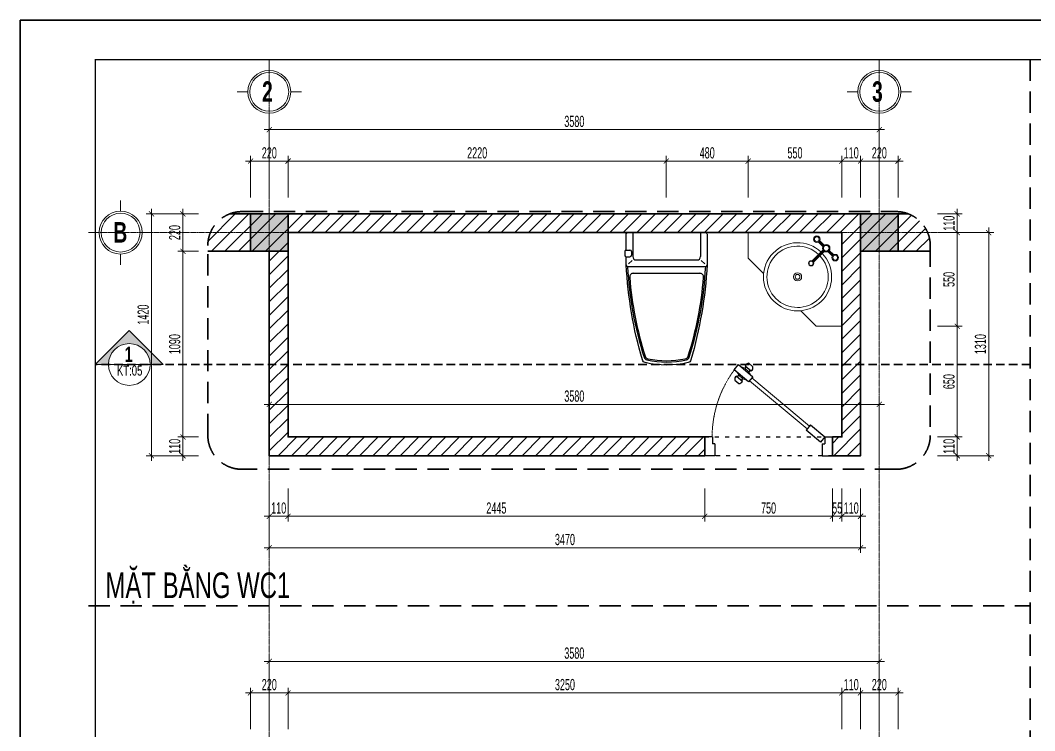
# Model space of a CAD drawing. Header units: millimetres. Extents: x 1336014 to 2939047, y -333549 to -60566.
# Drawn here: x 1371200 to 1377153, y -203218 to -199047 of the extents above; entities that cross this region are included whole.
import ezdxf
from ezdxf.enums import TextEntityAlignment as Align

# ---------------------------------------------------------------- set-up
doc = ezdxf.new("R2010")
doc.units = ezdxf.units.MM
doc.header["$MEASUREMENT"] = 0
for name, pattern in [('$1$HIDDEN', [0.375, 0.25, -0.125]), ('ACAD_ISO03W100', [30, 12, -18]), ('CENTER2', [1.125, 0.75, -0.125, 0.125, -0.125]), ('HIDDEN', [0.375, 0.25, -0.125])]:
    doc.linetypes.add(name, pattern=pattern)
for name, color, linetype, lineweight in [('01.Cut', 255, 'Continuous', 35), ('02.Thay', 145, 'Continuous', 15), ('04.Khuat', 250, 'HIDDEN', 18), ('05.Text', 253, 'Continuous', 18), ('06.betong', 2, 'Continuous', 35), ('07.Noi that', 169, 'Continuous', 5), ('07.noithat', 45, 'Continuous', 9), ('08.Dim', 156, 'Continuous', 15), ('09.Hatch', 250, 'Continuous', 5), ('10.truc', 250, 'CENTER2', 20), ('11.Khung bo', 32, 'Continuous', 50), ('12.Khung', 36, 'Continuous', 25), ('12.Kinh', 158, 'Continuous', 9), ('CCA - TUONG', 7, 'Continuous', 35)]:
    doc.layers.add(name, color=color, linetype=linetype, lineweight=lineweight)
for name, color, linetype in [('NET VUA', 143, 'Continuous'), ('NOITHAT', 250, 'Continuous'), ('truc1', 250, 'ACAD_ISO03W100')]:
    doc.layers.add(name, color=color, linetype=linetype)
doc.layers.add('Tpl_Bound', color=1, linetype='Continuous', plot=False)
doc.styles.add('AVANTH', font='')
doc.styles.add('AVANTHB', font='')
doc.styles.add('TT5_Ghi chu 1', font='', dxfattribs={"width": 0.7, "height": 240})
doc.styles.add('TT5_Text Dim', font='hoatbif.shx', dxfattribs={"width": 0.6})
doc.styles.get('AVANTH').set_extended_font_data('.VnAvantH')
doc.styles.get('AVANTHB').set_extended_font_data('.VnAvantH', bold=True)
doc.styles.get('TT5_Ghi chu 1').set_extended_font_data('.VnBlackH')
doc.dimstyles.new('TT5_Dim 1-30', dxfattribs={"dimscale": 30, "dimtxt": 2.2, "dimasz": 1, "dimexe": 1, "dimexo": 0, "dimgap": 0.5, "dimtad": 1, "dimdec": 0, "dimzin": 0, "dimdsep": 46, "dimtxsty": 'TT5_Text Dim', "dimblk": 'ARCHTICK', "dimcen": 0, "dimdle": 1, "dimclrd": 256, "dimclre": 256, "dimclrt": 1, "dimadec": 0, "dimazin": 0, "dimtfac": 0.015, "dimtdec": 0, "dimtix": 1, "dimtmove": 2, "dimatfit": 3, "dimfxl": 1, "dimtolj": 1, "dimtzin": 0, "dimlwd": -1, "dimlwe": -1, "dimarcsym": 1})

# ---------------------------------------------------------------- blocks, each defined once
blk = doc.blocks.new('DFGFH')
h = blk.add_hatch(color=256)
h.dxf.hatch_style = 1
h.paths.add_polyline_path([(15438.1, 12136.8), (15658.1, 12136.8), (15658.1, 12356.8), (15438.1, 12356.8)])
blk.add_lwpolyline([(15438.1, 12136.8), (15658.1, 12136.8), (15658.1, 12356.8), (15438.1, 12356.8)], close=True)
blk = doc.blocks.new('xibet5')
for p, q in [((-198.5, 0), (-198.5, -141)), ((198.5, 0), (198.5, -141)), ((-245.5, -111.5), (-245.5, -132.5)), ((-237.5, -102.5), (-215.5, -102.5)), ((-206.5, -111.5), (-206.5, -132.5)), ((-237.5, -141.5), (-215.5, -141.5)), ((-202, -163), (-223.3, -184.3)), ((-178.5, -161), (178.5, -161)), ((202, -163), (223.3, -184.3)), ((-227.5, -200), (227.5, -200)), ((-194.4, -239), (194.4, -239))]:
    blk.add_line(p, q)
blk.add_lwpolyline([(-237.5, -102.5), (-237.5, -10, -0.414214), (-227.5, 0), (227.5, 0, -0.414214), (237.5, -10), (237.5, -190, -0.056436), (142.5, -748, -0.271858), (125.9, -763.6, -0.114547), (-126, -763.5, -0.271578), (-142.5, -747.8, -0.056423), (-237.5, -190), (-237.5, -141.5)], format="xyb")
for centre, radius, start, end in [((-236.4, -111.6), 9.11, 96.96668, 179.70143), ((-215.5, -111.5), 9, 0, 90), ((-236.4, -132.5), 9.12, 180.30506, 262.9578), ((-215.5, -132.5), 9, 270, 0), ((-178.5, -141), 20, 180, 270), ((178.5, -141), 20, 270, 0), ((-227.5, -190), 10, 180, 270), ((1870.9, -94.5), 2102.6, 182.87428, 197.65536), ((-1870.9, -94.5), 2102.6, 342.34464, 357.12572), ((227.5, -190), 10, 270, 0), ((-194.4, -261.5), 22.5, 90, 184.62462), ((1870.9, -94.5), 2094.5, 184.62454, 197.52765), ((-1870.9, -94.5), 2094.6, 342.46396, 355.37538), ((194.4, -261.5), 22.5, 355.37538, 90), ((-111.2, -725.3), 22.5, 197.65536, 257.50587), ((-104.9, -718.5), 22.5, 197.52765, 258.10049), ((0, -223.6), 536.4, 257.50587, 282.49413), ((0.7, -217.3), 534.7, 258.10049, 281.73735), ((104.9, -718.8), 22.5, 281.73735, 342.46396), ((111.2, -725.3), 22.5, 282.49413, 342.34464)]:
    blk.add_arc(centre, radius, start, end)
blk = doc.blocks.new('dwc1')
at = {"layer": '04.Khuat'}
blk.add_arc((-110, -45), 661.1, 232.6174, 270, dxfattribs=at)
at = {"layer": '12.Kinh'}
for p, q in [((-173.6, -135.2), (-457, -472.4)), ((-157.3, -148.9), (-440.6, -486.1))]:
    blk.add_line(p, q, dxfattribs=at)
at = {"layer": 'NET VUA'}
for p, q in [((-110, 0), (0, 0)), ((0, -60), (0, 0)), ((-110, -45), (-110, 0)), ((-110, -45), (-70, -45)), ((-70, -60), (-70, -45)), ((-70, -60), (0, -60)), ((-180.8, -129.2), (-150.1, -154.9)), ((-542.4, -490.2), (-522.5, -466.6)), ((-463.8, -466.6), (-433.2, -492.3)), ((-528.1, -512.2), (-498.4, -476.9)), ((-523.6, -506.8), (-513.9, -514.9)), ((-513.7, -518.8), (-518.9, -528.4)), ((-518.9, -528.4), (-517.1, -529.9)), ((-515.7, -517.1), (-491.5, -488.2)), ((-515.7, -517.1), (-513.7, -518.8)), ((-503, -482.3), (-493.3, -490.4)), ((-491.5, -488.2), (-489.4, -489.9)), ((-489.4, -489.9), (-480.9, -483.2)), ((-480.9, -483.2), (-479.1, -484.7)), ((-474, -552.1), (-449.8, -523.3)), ((-467.1, -563.5), (-437.4, -528.2)), ((-451.8, -521.6), (-446.6, -512)), ((-449.8, -523.3), (-451.8, -521.6)), ((-441.9, -533.6), (-451.6, -525.5)), ((-446.6, -512), (-448.5, -510.5)), ((-484.6, -557.2), (-486.4, -555.7)), ((-476.1, -550.4), (-484.6, -557.2)), ((-474, -552.1), (-476.1, -550.4)), ((-462.5, -558.1), (-472.2, -550)), ((-443, -573.8), (-423.1, -550.1)), ((-110, -705), (-110, -750)), ((-110, -705), (-70, -705)), ((-70, -690), (0, -690)), ((-70, -690), (-70, -705)), ((0, -690), (0, -750)), ((-110, -750), (0, -750))]:
    blk.add_line(p, q, dxfattribs=at)
for points in [[(-180.8, -129.2), (-110, -45), (-79.4, -70.7), (-150.1, -154.9)], [(-433.2, -492.3), (-504, -576.5), (-534.6, -550.8), (-463.8, -466.6)]]:
    blk.add_lwpolyline(points, dxfattribs=at)
for centre, start, end in [((-518.4, -490.3), 33.8258, 99.94119), ((-518.4, -490.3), 179.97631, 246.09171), ((-447.1, -550.1), 359.97631, 66.09171), ((-447.1, -550.1), 213.8258, 279.94119)]:
    blk.add_arc(centre, 24, start, end, dxfattribs=at)
blk = doc.blocks.new('100')
at = {"layer": '11.Khung bo', "const_width": 26.7}
blk.add_lwpolyline([(1860913, -945240), (1860913, -916940), (1896063, -916940), (1896063, -945240)], close=True, dxfattribs=at)
blk.add_lwpolyline([(1860913, -945240), (1860913, -916940), (1896063, -916940), (1896063, -945240)], close=True, dxfattribs=at)
blk.add_lwpolyline([(1860913, -945240), (1860913, -916940), (1896063, -916940), (1896063, -945240)], close=True, dxfattribs=at)
at = {"layer": '12.Khung'}
blk.add_lwpolyline([(1901579, -945940), (1901579, -916240), (1859580, -916240), (1859580, -945940)], close=True, dxfattribs=at)
blk.add_lwpolyline([(1901579, -945940), (1901579, -916240), (1859580, -916240), (1859580, -945940)], close=True, dxfattribs=at)
blk.add_lwpolyline([(1901579, -945940), (1901579, -916240), (1859580, -916240), (1859580, -945940)], close=True, dxfattribs=at)
blk = doc.blocks.new('DANHTRUC')
for p, q in [((980383, -947347), (980383, -947137)), ((979963, -947767), (979753, -947767)), ((980803, -947767), (981013, -947767)), ((980383, -948187), (980383, -948397))]:
    blk.add_line(p, q)
for radius in [420, 380]:
    blk.add_circle((980383, -947767), radius)
blk = doc.blocks.new('_ARCHTICK')
at = {"const_width": 0.15}
blk.add_lwpolyline([(-0.5, -0.5), (0.5, 0.5)], dxfattribs=at)
blk = doc.blocks.new('*D1386')
at = {"layer": '08.Dim', "transparency": 16777216}
for p, q in [((1372550.9, -200088.2), (1372550.9, -199844.2)), ((1372770.9, -200088.2), (1372770.9, -199844.2)), ((1372520.9, -199874.2), (1372800.9, -199874.2))]:
    blk.add_line(p, q, dxfattribs=at)
at = {"layer": 'Defpoints', "color": 0, "transparency": 16777216}
for p in [(1372770.9, -199874.2), (1372550.9, -200088.2), (1372770.9, -200088.2)]:
    blk.add_point(p, dxfattribs=at)
at = {"layer": '08.Dim', "transparency": 16777216, "xscale": 30, "yscale": 30, "zscale": 30, "rotation": 180}
blk.add_blockref('_ARCHTICK', (1372550.9, -199874.2), dxfattribs=at)
at = {"layer": '08.Dim', "transparency": 16777216, "xscale": 30, "yscale": 30, "zscale": 30}
blk.add_blockref('_ARCHTICK', (1372770.9, -199874.2), dxfattribs=at)
at = {"layer": '08.Dim', "color": 1, "transparency": 16777216, "insert": (1372660.9, -199826.2), "char_height": 66, "attachment_point": 5, "style": 'TT5_Text Dim'}
blk.add_mtext('\\A1;220', dxfattribs=at)
blk = doc.blocks.new('*D1387')
at = {"layer": '08.Dim', "transparency": 16777216}
for p, q in [((1372770.9, -200088.2), (1372770.9, -199844.2)), ((1374990.7, -200088.2), (1374990.7, -199844.2)), ((1372740.9, -199874.2), (1375020.7, -199874.2))]:
    blk.add_line(p, q, dxfattribs=at)
at = {"layer": 'Defpoints', "color": 0, "transparency": 16777216}
for p in [(1374990.7, -199874.2), (1372770.9, -200088.2), (1374990.7, -200088.2)]:
    blk.add_point(p, dxfattribs=at)
at = {"layer": '08.Dim', "transparency": 16777216, "xscale": 30, "yscale": 30, "zscale": 30, "rotation": 180}
blk.add_blockref('_ARCHTICK', (1372770.9, -199874.2), dxfattribs=at)
at = {"layer": '08.Dim', "transparency": 16777216, "xscale": 30, "yscale": 30, "zscale": 30}
blk.add_blockref('_ARCHTICK', (1374990.7, -199874.2), dxfattribs=at)
at = {"layer": '08.Dim', "color": 1, "transparency": 16777216, "insert": (1373880.8, -199826.2), "char_height": 66, "attachment_point": 5, "style": 'TT5_Text Dim'}
blk.add_mtext('\\A1;2220', dxfattribs=at)
blk = doc.blocks.new('*D1450')
at = {"layer": '08.Dim', "transparency": 16777216}
for p, q in [((1374990.7, -200088.2), (1374990.7, -199844.2)), ((1375470.9, -200088.2), (1375470.9, -199844.2)), ((1374960.7, -199874.2), (1375500.9, -199874.2))]:
    blk.add_line(p, q, dxfattribs=at)
at = {"layer": 'Defpoints', "color": 0, "transparency": 16777216}
for p in [(1375470.9, -199874.2), (1374990.7, -200088.2), (1375470.9, -200088.2)]:
    blk.add_point(p, dxfattribs=at)
at = {"layer": '08.Dim', "transparency": 16777216, "xscale": 30, "yscale": 30, "zscale": 30, "rotation": 180}
blk.add_blockref('_ARCHTICK', (1374990.7, -199874.2), dxfattribs=at)
at = {"layer": '08.Dim', "transparency": 16777216, "xscale": 30, "yscale": 30, "zscale": 30}
blk.add_blockref('_ARCHTICK', (1375470.9, -199874.2), dxfattribs=at)
at = {"layer": '08.Dim', "color": 1, "transparency": 16777216, "insert": (1375230.8, -199826.2), "char_height": 66, "attachment_point": 5, "style": 'TT5_Text Dim'}
blk.add_mtext('\\A1;480', dxfattribs=at)
blk = doc.blocks.new('*D1451')
at = {"layer": '08.Dim', "transparency": 16777216}
for p, q in [((1375470.9, -200088.2), (1375470.9, -199844.2)), ((1376020.9, -200088.2), (1376020.9, -199844.2)), ((1375440.9, -199874.2), (1376050.9, -199874.2))]:
    blk.add_line(p, q, dxfattribs=at)
at = {"layer": 'Defpoints', "color": 0, "transparency": 16777216}
for p in [(1376020.9, -199874.2), (1375470.9, -200088.2), (1376020.9, -200088.2)]:
    blk.add_point(p, dxfattribs=at)
at = {"layer": '08.Dim', "transparency": 16777216, "xscale": 30, "yscale": 30, "zscale": 30, "rotation": 180}
blk.add_blockref('_ARCHTICK', (1375470.9, -199874.2), dxfattribs=at)
at = {"layer": '08.Dim', "transparency": 16777216, "xscale": 30, "yscale": 30, "zscale": 30}
blk.add_blockref('_ARCHTICK', (1376020.9, -199874.2), dxfattribs=at)
at = {"layer": '08.Dim', "color": 1, "transparency": 16777216, "insert": (1375745.9, -199826.2), "char_height": 66, "attachment_point": 5, "style": 'TT5_Text Dim'}
blk.add_mtext('\\A1;550', dxfattribs=at)
blk = doc.blocks.new('*D1415')
at = {"layer": '08.Dim', "transparency": 16777216}
for p, q in [((1376020.9, -200088.2), (1376020.9, -199844.2)), ((1376130.9, -200088.2), (1376130.9, -199844.2)), ((1376020.9, -199874.2), (1375990.9, -199874.2)), ((1376020.9, -199874.2), (1376130.9, -199874.2)), ((1376130.9, -199874.2), (1376160.9, -199874.2))]:
    blk.add_line(p, q, dxfattribs=at)
at = {"layer": 'Defpoints', "color": 0, "transparency": 16777216}
for p in [(1376130.9, -199874.2), (1376020.9, -200088.2), (1376130.9, -200088.2)]:
    blk.add_point(p, dxfattribs=at)
at = {"layer": '08.Dim', "transparency": 16777216, "xscale": 30, "yscale": 30, "zscale": 30}
blk.add_blockref('_ARCHTICK', (1376020.9, -199874.2), dxfattribs=at)
at = {"layer": '08.Dim', "transparency": 16777216, "xscale": 30, "yscale": 30, "zscale": 30, "rotation": 180}
blk.add_blockref('_ARCHTICK', (1376130.9, -199874.2), dxfattribs=at)
at = {"layer": '08.Dim', "color": 1, "transparency": 16777216, "insert": (1376075.9, -199826.2), "char_height": 66, "attachment_point": 5, "style": 'TT5_Text Dim'}
blk.add_mtext('\\A1;110', dxfattribs=at)
blk = doc.blocks.new('*D1416')
at = {"layer": '08.Dim', "transparency": 16777216}
for p, q in [((1376130.9, -200088.2), (1376130.9, -199844.2)), ((1376350.9, -200088.2), (1376350.9, -199844.2)), ((1376100.9, -199874.2), (1376380.9, -199874.2))]:
    blk.add_line(p, q, dxfattribs=at)
at = {"layer": 'Defpoints', "color": 0, "transparency": 16777216}
for p in [(1376350.9, -199874.2), (1376130.9, -200088.2), (1376350.9, -200088.2)]:
    blk.add_point(p, dxfattribs=at)
at = {"layer": '08.Dim', "transparency": 16777216, "xscale": 30, "yscale": 30, "zscale": 30, "rotation": 180}
blk.add_blockref('_ARCHTICK', (1376130.9, -199874.2), dxfattribs=at)
at = {"layer": '08.Dim', "transparency": 16777216, "xscale": 30, "yscale": 30, "zscale": 30}
blk.add_blockref('_ARCHTICK', (1376350.9, -199874.2), dxfattribs=at)
at = {"layer": '08.Dim', "color": 1, "transparency": 16777216, "insert": (1376240.9, -199826.2), "char_height": 66, "attachment_point": 5, "style": 'TT5_Text Dim'}
blk.add_mtext('\\A1;220', dxfattribs=at)
blk = doc.blocks.new('*D1419')
at = {"layer": '08.Dim', "transparency": 16777216}
for p, q in [((1372660.9, -201656.4), (1372660.9, -201272.1)), ((1376240.9, -201656.4), (1376240.9, -201272.1)), ((1372630.9, -201302.1), (1376270.9, -201302.1))]:
    blk.add_line(p, q, dxfattribs=at)
at = {"layer": 'Defpoints', "color": 0, "transparency": 16777216}
for p in [(1376240.9, -201302.1), (1372660.9, -201656.4), (1376240.9, -201656.4)]:
    blk.add_point(p, dxfattribs=at)
at = {"layer": '08.Dim', "transparency": 16777216, "xscale": 30, "yscale": 30, "zscale": 30, "rotation": 180}
blk.add_blockref('_ARCHTICK', (1372660.9, -201302.1), dxfattribs=at)
at = {"layer": '08.Dim', "transparency": 16777216, "xscale": 30, "yscale": 30, "zscale": 30}
blk.add_blockref('_ARCHTICK', (1376240.9, -201302.1), dxfattribs=at)
at = {"layer": '08.Dim', "color": 1, "transparency": 16777216, "insert": (1374450.9, -201254.1), "char_height": 66, "attachment_point": 5, "style": 'TT5_Text Dim'}
blk.add_mtext('\\A1;3580', dxfattribs=at)
blk = doc.blocks.new('*D1420')
at = {"layer": '08.Dim', "transparency": 16777216}
for p, q in [((1372245, -200183.7), (1372123.9, -200183.7)), ((1372153.9, -200153.7), (1372153.9, -200433.7)), ((1372245, -200403.7), (1372123.9, -200403.7))]:
    blk.add_line(p, q, dxfattribs=at)
at = {"layer": 'Defpoints', "color": 0, "transparency": 16777216}
for p in [(1372245, -200183.7), (1372153.9, -200403.7), (1372245, -200403.7)]:
    blk.add_point(p, dxfattribs=at)
at = {"layer": '08.Dim', "transparency": 16777216, "xscale": 30, "yscale": 30, "zscale": 30}
for p, rotation in [((1372153.9, -200183.7), 90), ((1372153.9, -200403.7), 270)]:
    blk.add_blockref('_ARCHTICK', p, dxfattribs=dict(at, rotation=rotation))
at = {"layer": '08.Dim', "color": 1, "transparency": 16777216, "insert": (1372105.9, -200293.7), "char_height": 66, "attachment_point": 5, "rotation": 90, "style": 'TT5_Text Dim'}
blk.add_mtext('\\A1;220', dxfattribs=at)
blk = doc.blocks.new('*D1421')
at = {"layer": '08.Dim', "transparency": 16777216}
for p, q in [((1372660.9, -200088.2), (1372660.9, -199659.4)), ((1376240.9, -200088.2), (1376240.9, -199659.4)), ((1372630.9, -199689.4), (1376270.9, -199689.4))]:
    blk.add_line(p, q, dxfattribs=at)
at = {"layer": 'Defpoints', "color": 0, "transparency": 16777216}
for p in [(1376240.9, -199689.4), (1372660.9, -200088.2), (1376240.9, -200088.2)]:
    blk.add_point(p, dxfattribs=at)
at = {"layer": '08.Dim', "transparency": 16777216, "xscale": 30, "yscale": 30, "zscale": 30, "rotation": 180}
blk.add_blockref('_ARCHTICK', (1372660.9, -199689.4), dxfattribs=at)
at = {"layer": '08.Dim', "transparency": 16777216, "xscale": 30, "yscale": 30, "zscale": 30}
blk.add_blockref('_ARCHTICK', (1376240.9, -199689.4), dxfattribs=at)
at = {"layer": '08.Dim', "color": 1, "transparency": 16777216, "insert": (1374450.9, -199641.4), "char_height": 66, "attachment_point": 5, "style": 'TT5_Text Dim'}
blk.add_mtext('\\A1;3580', dxfattribs=at)
blk = doc.blocks.new('*D1430')
at = {"layer": '08.Dim', "transparency": 16777216}
for p, q in [((1372153.9, -200373.7), (1372153.9, -201523.7)), ((1372245, -200403.7), (1372123.9, -200403.7)), ((1372245, -201493.7), (1372123.9, -201493.7))]:
    blk.add_line(p, q, dxfattribs=at)
at = {"layer": 'Defpoints', "color": 0, "transparency": 16777216}
for p in [(1372245, -200403.7), (1372153.9, -201493.7), (1372245, -201493.7)]:
    blk.add_point(p, dxfattribs=at)
at = {"layer": '08.Dim', "transparency": 16777216, "xscale": 30, "yscale": 30, "zscale": 30}
for p, rotation in [((1372153.9, -200403.7), 90), ((1372153.9, -201493.7), 270)]:
    blk.add_blockref('_ARCHTICK', p, dxfattribs=dict(at, rotation=rotation))
at = {"layer": '08.Dim', "color": 1, "transparency": 16777216, "insert": (1372105.9, -200948.7), "char_height": 66, "attachment_point": 5, "rotation": 90, "style": 'TT5_Text Dim'}
blk.add_mtext('\\A1;1090', dxfattribs=at)
blk = doc.blocks.new('*D1417')
at = {"layer": '08.Dim', "transparency": 16777216}
for p, q in [((1372245, -201493.7), (1372123.9, -201493.7)), ((1372153.9, -201493.7), (1372153.9, -201463.7)), ((1372153.9, -201493.7), (1372153.9, -201603.7)), ((1372245, -201603.7), (1372123.9, -201603.7)), ((1372153.9, -201603.7), (1372153.9, -201633.7))]:
    blk.add_line(p, q, dxfattribs=at)
at = {"layer": 'Defpoints', "color": 0, "transparency": 16777216}
for p in [(1372245, -201493.7), (1372153.9, -201603.7), (1372245, -201603.7)]:
    blk.add_point(p, dxfattribs=at)
at = {"layer": '08.Dim', "transparency": 16777216, "xscale": 30, "yscale": 30, "zscale": 30}
for p, rotation in [((1372153.9, -201493.7), 270), ((1372153.9, -201603.7), 90)]:
    blk.add_blockref('_ARCHTICK', p, dxfattribs=dict(at, rotation=rotation))
at = {"layer": '08.Dim', "color": 1, "transparency": 16777216, "insert": (1372105.9, -201548.7), "char_height": 66, "attachment_point": 5, "rotation": 90, "style": 'TT5_Text Dim'}
blk.add_mtext('\\A1;110', dxfattribs=at)
blk = doc.blocks.new('*D1418')
at = {"layer": '08.Dim', "transparency": 16777216}
for p, q in [((1372245, -200183.7), (1371939.1, -200183.7)), ((1371969.1, -200153.7), (1371969.1, -201633.7)), ((1372245, -201603.7), (1371939.1, -201603.7))]:
    blk.add_line(p, q, dxfattribs=at)
at = {"layer": 'Defpoints', "color": 0, "transparency": 16777216}
for p in [(1372245, -200183.7), (1371969.1, -201603.7), (1372245, -201603.7)]:
    blk.add_point(p, dxfattribs=at)
at = {"layer": '08.Dim', "transparency": 16777216, "xscale": 30, "yscale": 30, "zscale": 30}
for p, rotation in [((1371969.1, -200183.7), 90), ((1371969.1, -201603.7), 270)]:
    blk.add_blockref('_ARCHTICK', p, dxfattribs=dict(at, rotation=rotation))
at = {"layer": '08.Dim', "color": 1, "transparency": 16777216, "insert": (1371921.1, -200775.5), "char_height": 66, "attachment_point": 5, "rotation": 90, "style": 'TT5_Text Dim'}
blk.add_mtext('\\A1;1420', dxfattribs=at)
blk = doc.blocks.new('*D1422')
at = {"layer": '08.Dim', "transparency": 16777216}
for p, q in [((1372660.9, -201796.5), (1372660.9, -201989.2)), ((1372770.9, -201796.5), (1372770.9, -201989.2)), ((1372660.9, -201959.2), (1372630.9, -201959.2)), ((1372660.9, -201959.2), (1372770.9, -201959.2)), ((1372770.9, -201959.2), (1372800.9, -201959.2))]:
    blk.add_line(p, q, dxfattribs=at)
at = {"layer": 'Defpoints', "color": 0, "transparency": 16777216}
for p in [(1372660.9, -201796.5), (1372770.9, -201796.5), (1372770.9, -201959.2)]:
    blk.add_point(p, dxfattribs=at)
at = {"layer": '08.Dim', "transparency": 16777216, "xscale": 30, "yscale": 30, "zscale": 30}
blk.add_blockref('_ARCHTICK', (1372660.9, -201959.2), dxfattribs=at)
at = {"layer": '08.Dim', "transparency": 16777216, "xscale": 30, "yscale": 30, "zscale": 30, "rotation": 180}
blk.add_blockref('_ARCHTICK', (1372770.9, -201959.2), dxfattribs=at)
at = {"layer": '08.Dim', "color": 1, "transparency": 16777216, "insert": (1372715.9, -201911.2), "char_height": 66, "attachment_point": 5, "style": 'TT5_Text Dim'}
blk.add_mtext('\\A1;110', dxfattribs=at)
blk = doc.blocks.new('*D1423')
at = {"layer": '08.Dim', "transparency": 16777216}
for p, q in [((1372770.9, -201796.5), (1372770.9, -201989.2)), ((1375215.9, -201796.5), (1375215.9, -201989.2)), ((1372740.9, -201959.2), (1375245.9, -201959.2))]:
    blk.add_line(p, q, dxfattribs=at)
at = {"layer": 'Defpoints', "color": 0, "transparency": 16777216}
for p in [(1372770.9, -201796.5), (1375215.9, -201796.5), (1375215.9, -201959.2)]:
    blk.add_point(p, dxfattribs=at)
at = {"layer": '08.Dim', "transparency": 16777216, "xscale": 30, "yscale": 30, "zscale": 30, "rotation": 180}
blk.add_blockref('_ARCHTICK', (1372770.9, -201959.2), dxfattribs=at)
at = {"layer": '08.Dim', "transparency": 16777216, "xscale": 30, "yscale": 30, "zscale": 30}
blk.add_blockref('_ARCHTICK', (1375215.9, -201959.2), dxfattribs=at)
at = {"layer": '08.Dim', "color": 1, "transparency": 16777216, "insert": (1373993.4, -201911.2), "char_height": 66, "attachment_point": 5, "style": 'TT5_Text Dim'}
blk.add_mtext('\\A1;2445', dxfattribs=at)
blk = doc.blocks.new('*D1424')
at = {"layer": '08.Dim', "transparency": 16777216}
for p, q in [((1375215.9, -201796.5), (1375215.9, -201989.2)), ((1375965.9, -201796.5), (1375965.9, -201989.2)), ((1375185.9, -201959.2), (1375995.9, -201959.2))]:
    blk.add_line(p, q, dxfattribs=at)
at = {"layer": 'Defpoints', "color": 0, "transparency": 16777216}
for p in [(1375215.9, -201796.5), (1375965.9, -201796.5), (1375965.9, -201959.2)]:
    blk.add_point(p, dxfattribs=at)
at = {"layer": '08.Dim', "transparency": 16777216, "xscale": 30, "yscale": 30, "zscale": 30, "rotation": 180}
blk.add_blockref('_ARCHTICK', (1375215.9, -201959.2), dxfattribs=at)
at = {"layer": '08.Dim', "transparency": 16777216, "xscale": 30, "yscale": 30, "zscale": 30}
blk.add_blockref('_ARCHTICK', (1375965.9, -201959.2), dxfattribs=at)
at = {"layer": '08.Dim', "color": 1, "transparency": 16777216, "insert": (1375590.9, -201911.2), "char_height": 66, "attachment_point": 5, "style": 'TT5_Text Dim'}
blk.add_mtext('\\A1;750', dxfattribs=at)
blk = doc.blocks.new('*D1425')
at = {"layer": '08.Dim', "transparency": 16777216}
for p, q in [((1375965.9, -201796.5), (1375965.9, -201989.2)), ((1376020.9, -201796.5), (1376020.9, -201989.2)), ((1375965.9, -201959.2), (1375935.9, -201959.2)), ((1375965.9, -201959.2), (1376020.9, -201959.2)), ((1376020.9, -201959.2), (1376050.9, -201959.2))]:
    blk.add_line(p, q, dxfattribs=at)
at = {"layer": 'Defpoints', "color": 0, "transparency": 16777216}
for p in [(1375965.9, -201796.5), (1376020.9, -201796.5), (1376020.9, -201959.2)]:
    blk.add_point(p, dxfattribs=at)
at = {"layer": '08.Dim', "transparency": 16777216, "xscale": 30, "yscale": 30, "zscale": 30}
blk.add_blockref('_ARCHTICK', (1375965.9, -201959.2), dxfattribs=at)
at = {"layer": '08.Dim', "transparency": 16777216, "xscale": 30, "yscale": 30, "zscale": 30, "rotation": 180}
blk.add_blockref('_ARCHTICK', (1376020.9, -201959.2), dxfattribs=at)
at = {"layer": '08.Dim', "color": 1, "transparency": 16777216, "insert": (1375993.4, -201911.2), "char_height": 66, "attachment_point": 5, "style": 'TT5_Text Dim'}
blk.add_mtext('\\A1;55', dxfattribs=at)
blk = doc.blocks.new('*D1456')
at = {"layer": '08.Dim', "transparency": 16777216}
for p, q in [((1376020.9, -201796.5), (1376020.9, -201989.2)), ((1376130.9, -201796.5), (1376130.9, -201989.2)), ((1376020.9, -201959.2), (1375990.9, -201959.2)), ((1376020.9, -201959.2), (1376130.9, -201959.2)), ((1376130.9, -201959.2), (1376160.9, -201959.2))]:
    blk.add_line(p, q, dxfattribs=at)
at = {"layer": 'Defpoints', "color": 0, "transparency": 16777216}
for p in [(1376020.9, -201796.5), (1376130.9, -201796.5), (1376130.9, -201959.2)]:
    blk.add_point(p, dxfattribs=at)
at = {"layer": '08.Dim', "transparency": 16777216, "xscale": 30, "yscale": 30, "zscale": 30}
blk.add_blockref('_ARCHTICK', (1376020.9, -201959.2), dxfattribs=at)
at = {"layer": '08.Dim', "transparency": 16777216, "xscale": 30, "yscale": 30, "zscale": 30, "rotation": 180}
blk.add_blockref('_ARCHTICK', (1376130.9, -201959.2), dxfattribs=at)
at = {"layer": '08.Dim', "color": 1, "transparency": 16777216, "insert": (1376075.9, -201911.2), "char_height": 66, "attachment_point": 5, "style": 'TT5_Text Dim'}
blk.add_mtext('\\A1;110', dxfattribs=at)
blk = doc.blocks.new('*D1457')
at = {"layer": '08.Dim', "transparency": 16777216}
for p, q in [((1372660.9, -201796.5), (1372660.9, -202174)), ((1376130.9, -201796.5), (1376130.9, -202174)), ((1372630.9, -202144), (1376160.9, -202144))]:
    blk.add_line(p, q, dxfattribs=at)
at = {"layer": 'Defpoints', "color": 0, "transparency": 16777216}
for p in [(1372660.9, -201796.5), (1376130.9, -201796.5), (1376130.9, -202144)]:
    blk.add_point(p, dxfattribs=at)
at = {"layer": '08.Dim', "transparency": 16777216, "xscale": 30, "yscale": 30, "zscale": 30, "rotation": 180}
blk.add_blockref('_ARCHTICK', (1372660.9, -202144), dxfattribs=at)
at = {"layer": '08.Dim', "transparency": 16777216, "xscale": 30, "yscale": 30, "zscale": 30}
blk.add_blockref('_ARCHTICK', (1376130.9, -202144), dxfattribs=at)
at = {"layer": '08.Dim', "color": 1, "transparency": 16777216, "insert": (1374395.9, -202096), "char_height": 66, "attachment_point": 5, "style": 'TT5_Text Dim'}
blk.add_mtext('\\A1;3470', dxfattribs=at)
blk = doc.blocks.new('*D1459')
at = {"layer": '08.Dim', "transparency": 16777216}
for p, q in [((1376581.4, -200183.7), (1376727.9, -200183.7)), ((1376697.9, -200183.7), (1376697.9, -200153.7)), ((1376697.9, -200183.7), (1376697.9, -200293.7)), ((1376581.4, -200293.7), (1376727.9, -200293.7)), ((1376697.9, -200293.7), (1376697.9, -200323.7))]:
    blk.add_line(p, q, dxfattribs=at)
at = {"layer": 'Defpoints', "color": 0, "transparency": 16777216}
for p in [(1376581.4, -200183.7), (1376581.4, -200293.7), (1376697.9, -200293.7)]:
    blk.add_point(p, dxfattribs=at)
at = {"layer": '08.Dim', "transparency": 16777216, "xscale": 30, "yscale": 30, "zscale": 30}
for p, rotation in [((1376697.9, -200183.7), 270), ((1376697.9, -200293.7), 90)]:
    blk.add_blockref('_ARCHTICK', p, dxfattribs=dict(at, rotation=rotation))
at = {"layer": '08.Dim', "color": 1, "transparency": 16777216, "insert": (1376649.9, -200238.7), "char_height": 66, "attachment_point": 5, "rotation": 90, "style": 'TT5_Text Dim'}
blk.add_mtext('\\A1;110', dxfattribs=at)
blk = doc.blocks.new('*D1460')
at = {"layer": '08.Dim', "transparency": 16777216}
for p, q in [((1376697.9, -200263.7), (1376697.9, -200873.7)), ((1376581.4, -200293.7), (1376727.9, -200293.7)), ((1376581.4, -200843.7), (1376727.9, -200843.7))]:
    blk.add_line(p, q, dxfattribs=at)
at = {"layer": 'Defpoints', "color": 0, "transparency": 16777216}
for p in [(1376581.4, -200293.7), (1376581.4, -200843.7), (1376697.9, -200843.7)]:
    blk.add_point(p, dxfattribs=at)
at = {"layer": '08.Dim', "transparency": 16777216, "xscale": 30, "yscale": 30, "zscale": 30}
for p, rotation in [((1376697.9, -200293.7), 90), ((1376697.9, -200843.7), 270)]:
    blk.add_blockref('_ARCHTICK', p, dxfattribs=dict(at, rotation=rotation))
at = {"layer": '08.Dim', "color": 1, "transparency": 16777216, "insert": (1376649.9, -200568.7), "char_height": 66, "attachment_point": 5, "rotation": 90, "style": 'TT5_Text Dim'}
blk.add_mtext('\\A1;550', dxfattribs=at)
blk = doc.blocks.new('*D1461')
at = {"layer": '08.Dim', "transparency": 16777216}
for p, q in [((1376581.4, -200843.7), (1376727.9, -200843.7)), ((1376697.9, -200813.7), (1376697.9, -201523.7)), ((1376581.4, -201493.7), (1376727.9, -201493.7))]:
    blk.add_line(p, q, dxfattribs=at)
at = {"layer": 'Defpoints', "color": 0, "transparency": 16777216}
for p in [(1376581.4, -200843.7), (1376581.4, -201493.7), (1376697.9, -201493.7)]:
    blk.add_point(p, dxfattribs=at)
at = {"layer": '08.Dim', "transparency": 16777216, "xscale": 30, "yscale": 30, "zscale": 30}
for p, rotation in [((1376697.9, -200843.7), 90), ((1376697.9, -201493.7), 270)]:
    blk.add_blockref('_ARCHTICK', p, dxfattribs=dict(at, rotation=rotation))
at = {"layer": '08.Dim', "color": 1, "transparency": 16777216, "insert": (1376649.9, -201168.7), "char_height": 66, "attachment_point": 5, "rotation": 90, "style": 'TT5_Text Dim'}
blk.add_mtext('\\A1;650', dxfattribs=at)
blk = doc.blocks.new('*D1462')
at = {"layer": '08.Dim', "transparency": 16777216}
for p, q in [((1376581.4, -201493.7), (1376727.9, -201493.7)), ((1376697.9, -201493.7), (1376697.9, -201463.7)), ((1376697.9, -201493.7), (1376697.9, -201603.7)), ((1376581.4, -201603.7), (1376727.9, -201603.7)), ((1376697.9, -201603.7), (1376697.9, -201633.7))]:
    blk.add_line(p, q, dxfattribs=at)
at = {"layer": 'Defpoints', "color": 0, "transparency": 16777216}
for p in [(1376581.4, -201493.7), (1376581.4, -201603.7), (1376697.9, -201603.7)]:
    blk.add_point(p, dxfattribs=at)
at = {"layer": '08.Dim', "transparency": 16777216, "xscale": 30, "yscale": 30, "zscale": 30}
for p, rotation in [((1376697.9, -201493.7), 270), ((1376697.9, -201603.7), 90)]:
    blk.add_blockref('_ARCHTICK', p, dxfattribs=dict(at, rotation=rotation))
at = {"layer": '08.Dim', "color": 1, "transparency": 16777216, "insert": (1376649.9, -201548.7), "char_height": 66, "attachment_point": 5, "rotation": 90, "style": 'TT5_Text Dim'}
blk.add_mtext('\\A1;110', dxfattribs=at)
blk = doc.blocks.new('*D1458')
at = {"layer": '08.Dim', "transparency": 16777216}
for p, q in [((1376882.7, -200263.7), (1376882.7, -201633.7)), ((1376581.4, -200293.7), (1376912.7, -200293.7)), ((1376581.4, -201603.7), (1376912.7, -201603.7))]:
    blk.add_line(p, q, dxfattribs=at)
at = {"layer": 'Defpoints', "color": 0, "transparency": 16777216}
for p in [(1376581.4, -200293.7), (1376581.4, -201603.7), (1376882.7, -201603.7)]:
    blk.add_point(p, dxfattribs=at)
at = {"layer": '08.Dim', "transparency": 16777216, "xscale": 30, "yscale": 30, "zscale": 30}
for p, rotation in [((1376882.7, -200293.7), 90), ((1376882.7, -201603.7), 270)]:
    blk.add_blockref('_ARCHTICK', p, dxfattribs=dict(at, rotation=rotation))
at = {"layer": '08.Dim', "color": 1, "transparency": 16777216, "insert": (1376834.7, -200948.7), "char_height": 66, "attachment_point": 5, "rotation": 90, "style": 'TT5_Text Dim'}
blk.add_mtext('\\A1;1310', dxfattribs=at)
blk = doc.blocks.new('*D1431')
at = {"layer": '08.Dim', "transparency": 16777216}
for p, q in [((1372520.9, -202995.7), (1372800.9, -202995.7)), ((1372550.9, -203209.7), (1372550.9, -202965.7)), ((1372770.9, -203209.7), (1372770.9, -202965.7))]:
    blk.add_line(p, q, dxfattribs=at)
at = {"layer": 'Defpoints', "color": 0, "transparency": 16777216}
for p in [(1372770.9, -202995.7), (1372550.9, -203209.7), (1372770.9, -203209.7)]:
    blk.add_point(p, dxfattribs=at)
at = {"layer": '08.Dim', "transparency": 16777216, "xscale": 30, "yscale": 30, "zscale": 30, "rotation": 180}
blk.add_blockref('_ARCHTICK', (1372550.9, -202995.7), dxfattribs=at)
at = {"layer": '08.Dim', "transparency": 16777216, "xscale": 30, "yscale": 30, "zscale": 30}
blk.add_blockref('_ARCHTICK', (1372770.9, -202995.7), dxfattribs=at)
at = {"layer": '08.Dim', "color": 1, "transparency": 16777216, "insert": (1372660.9, -202947.7), "char_height": 66, "attachment_point": 5, "style": 'TT5_Text Dim'}
blk.add_mtext('\\A1;220', dxfattribs=at)
blk = doc.blocks.new('*D1432')
at = {"layer": '08.Dim', "transparency": 16777216}
for p, q in [((1372740.9, -202995.7), (1376050.9, -202995.7)), ((1372770.9, -203209.7), (1372770.9, -202965.7)), ((1376020.9, -203209.7), (1376020.9, -202965.7))]:
    blk.add_line(p, q, dxfattribs=at)
at = {"layer": 'Defpoints', "color": 0, "transparency": 16777216}
for p in [(1376020.9, -202995.7), (1372770.9, -203209.7), (1376020.9, -203209.7)]:
    blk.add_point(p, dxfattribs=at)
at = {"layer": '08.Dim', "transparency": 16777216, "xscale": 30, "yscale": 30, "zscale": 30, "rotation": 180}
blk.add_blockref('_ARCHTICK', (1372770.9, -202995.7), dxfattribs=at)
at = {"layer": '08.Dim', "transparency": 16777216, "xscale": 30, "yscale": 30, "zscale": 30}
blk.add_blockref('_ARCHTICK', (1376020.9, -202995.7), dxfattribs=at)
at = {"layer": '08.Dim', "color": 1, "transparency": 16777216, "insert": (1374395.9, -202947.7), "char_height": 66, "attachment_point": 5, "style": 'TT5_Text Dim'}
blk.add_mtext('\\A1;3250', dxfattribs=at)
blk = doc.blocks.new('*D1433')
at = {"layer": '08.Dim', "transparency": 16777216}
for p, q in [((1376020.9, -202995.7), (1375990.9, -202995.7)), ((1376020.9, -203209.7), (1376020.9, -202965.7)), ((1376020.9, -202995.7), (1376130.9, -202995.7)), ((1376130.9, -203209.7), (1376130.9, -202965.7)), ((1376130.9, -202995.7), (1376160.9, -202995.7))]:
    blk.add_line(p, q, dxfattribs=at)
at = {"layer": 'Defpoints', "color": 0, "transparency": 16777216}
for p in [(1376130.9, -202995.7), (1376020.9, -203209.7), (1376130.9, -203209.7)]:
    blk.add_point(p, dxfattribs=at)
at = {"layer": '08.Dim', "transparency": 16777216, "xscale": 30, "yscale": 30, "zscale": 30}
blk.add_blockref('_ARCHTICK', (1376020.9, -202995.7), dxfattribs=at)
at = {"layer": '08.Dim', "transparency": 16777216, "xscale": 30, "yscale": 30, "zscale": 30, "rotation": 180}
blk.add_blockref('_ARCHTICK', (1376130.9, -202995.7), dxfattribs=at)
at = {"layer": '08.Dim', "color": 1, "transparency": 16777216, "insert": (1376075.9, -202947.7), "char_height": 66, "attachment_point": 5, "style": 'TT5_Text Dim'}
blk.add_mtext('\\A1;110', dxfattribs=at)
blk = doc.blocks.new('*D1434')
at = {"layer": '08.Dim', "transparency": 16777216}
for p, q in [((1376100.9, -202995.7), (1376380.9, -202995.7)), ((1376130.9, -203209.7), (1376130.9, -202965.7)), ((1376350.9, -203209.7), (1376350.9, -202965.7))]:
    blk.add_line(p, q, dxfattribs=at)
at = {"layer": 'Defpoints', "color": 0, "transparency": 16777216}
for p in [(1376350.9, -202995.7), (1376130.9, -203209.7), (1376350.9, -203209.7)]:
    blk.add_point(p, dxfattribs=at)
at = {"layer": '08.Dim', "transparency": 16777216, "xscale": 30, "yscale": 30, "zscale": 30, "rotation": 180}
blk.add_blockref('_ARCHTICK', (1376130.9, -202995.7), dxfattribs=at)
at = {"layer": '08.Dim', "transparency": 16777216, "xscale": 30, "yscale": 30, "zscale": 30}
blk.add_blockref('_ARCHTICK', (1376350.9, -202995.7), dxfattribs=at)
at = {"layer": '08.Dim', "color": 1, "transparency": 16777216, "insert": (1376240.9, -202947.7), "char_height": 66, "attachment_point": 5, "style": 'TT5_Text Dim'}
blk.add_mtext('\\A1;220', dxfattribs=at)
blk = doc.blocks.new('*D1436')
at = {"layer": '08.Dim', "transparency": 16777216}
for p, q in [((1372630.9, -202810.9), (1376270.9, -202810.9)), ((1372660.9, -203209.7), (1372660.9, -202780.9)), ((1376240.9, -203209.7), (1376240.9, -202780.9))]:
    blk.add_line(p, q, dxfattribs=at)
at = {"layer": 'Defpoints', "color": 0, "transparency": 16777216}
for p in [(1376240.9, -202810.9), (1372660.9, -203209.7), (1376240.9, -203209.7)]:
    blk.add_point(p, dxfattribs=at)
at = {"layer": '08.Dim', "transparency": 16777216, "xscale": 30, "yscale": 30, "zscale": 30, "rotation": 180}
blk.add_blockref('_ARCHTICK', (1372660.9, -202810.9), dxfattribs=at)
at = {"layer": '08.Dim', "transparency": 16777216, "xscale": 30, "yscale": 30, "zscale": 30}
blk.add_blockref('_ARCHTICK', (1376240.9, -202810.9), dxfattribs=at)
at = {"layer": '08.Dim', "color": 1, "transparency": 16777216, "insert": (1374450.9, -202762.9), "char_height": 66, "attachment_point": 5, "style": 'TT5_Text Dim'}
blk.add_mtext('\\A1;3580', dxfattribs=at)

msp = doc.modelspace()

# ---------------------------------------------------------------- hatches: boundary and pattern name
at = {"layer": '09.Hatch', "ltscale": 50}
h = msp.add_hatch(dxfattribs=at)
h.set_pattern_fill('TUONGXAY', color=256, scale=450, style=0)
h.set_pattern_definition([(45, (827123.883, -186924.583), (-39.7747564, 39.7747564), [])])
edge = h.paths.add_edge_path()
edge.add_line((1372299.9, -200370.7), (1372299.9, -200403.7))
edge.add_line((1372299.9, -200403.7), (1372660.9, -200403.7))
edge.add_line((1372660.9, -200403.7), (1372660.9, -201603.7))
edge.add_line((1372660.9, -201603.7), (1372770.9, -201603.7))
edge.add_line((1372770.9, -201603.7), (1375215.9, -201603.7))
edge.add_line((1375215.9, -201603.7), (1375215.9, -201493.7))
edge.add_line((1375215.9, -201493.7), (1372770.9, -201493.7))
edge.add_line((1372770.9, -201493.7), (1372770.9, -200293.7))
edge.add_line((1372770.9, -200293.7), (1376020.9, -200293.7))
edge.add_line((1376020.9, -200293.7), (1376020.9, -201493.7))
edge.add_line((1376020.9, -201493.7), (1375965.9, -201493.7))
edge.add_line((1375965.9, -201493.7), (1375965.9, -201603.7))
edge.add_line((1375965.9, -201603.7), (1376020.9, -201603.7))
edge.add_line((1376020.9, -201603.7), (1376130.9, -201603.7))
edge.add_line((1376130.9, -201603.7), (1376130.9, -200403.7))
edge.add_line((1376130.9, -200403.7), (1376539.9, -200403.7))
edge.add_line((1376539.9, -200403.7), (1376539.9, -200370.7))
edge.add_arc((1376339.9, -200370.7), 200, 0, 69.22814)
edge.add_line((1376410.8, -200183.7), (1372429, -200183.7))
edge.add_arc((1372499.9, -200370.7), 200, 110.77186, 180)
at = {"layer": '09.Hatch'}
msp.add_hatch(color=256, dxfattribs=at).paths.add_polyline_path([(1371961.8, -201068.1), (1372038.7, -201068.1), (1371839.1, -200868.6), (1371639.5, -201068.1), (1371716.4, -201068.1, -0.414214), (1371839.1, -200945.4, -0.414214)])

# ---------------------------------------------------------------- linework, layer by layer
at = {"layer": '01.Cut', "color": 6, "linetype": '$1$HIDDEN', "ltscale": 500}
for points in [[(1377126.4, -199278.5), (1377126.4, -208671.6)], [(1371599.5, -202484.4), (1377126.4, -202484.4)]]:
    msp.add_lwpolyline(points, dxfattribs=at)
msp.add_lwpolyline([(1372499.9, -200170.7), (1376339.9, -200170.7, -0.414214), (1376539.9, -200370.7), (1376539.9, -201483.2, -0.414214), (1376339.9, -201683.2), (1372499.9, -201683.2, -0.414214), (1372299.9, -201483.2), (1372299.9, -200370.7, -0.414214)], format="xyb", close=True, dxfattribs=at)
at = {"layer": '01.Cut'}
for points in [[(1376410.8, -200183.7), (1372429, -200183.7)], [(1375215.9, -201493.7), (1372770.9, -201493.7), (1372770.9, -200293.7), (1376020.9, -200293.7), (1376020.9, -201493.7), (1375965.9, -201493.7)], [(1372660.9, -200403.7), (1372299.9, -200403.7)], [(1375215.9, -201493.7), (1375215.9, -201603.7), (1372770.9, -201603.7), (1372660.9, -201603.7), (1372660.9, -200403.7), (1372660.9, -200403.7)], [(1376130.9, -200403.7), (1376130.9, -201603.7), (1376020.9, -201603.7), (1376020.9, -201603.7), (1375965.9, -201603.7), (1375965.9, -201493.7), (1376020.9, -201493.7), (1376020.9, -200403.7)], [(1376539.9, -200403.7), (1376130.9, -200403.7)], [(1376020.9, -201603.7), (1375965.9, -201603.7)]]:
    msp.add_lwpolyline(points, dxfattribs=at)
at = {"layer": '02.Thay'}
for p, q in [((1371839.1, -200868.6), (1371639.5, -201068.1)), ((1371839.1, -200868.6), (1372038.7, -201068.1)), ((1371639.5, -201068.1), (1371716.4, -201068.1)), ((1371961.8, -201068.1), (1371716.4, -201068.1)), ((1371961.8, -201068.1), (1372038.7, -201068.1))]:
    msp.add_line(p, q, dxfattribs=at)
msp.add_lwpolyline([(1373880.9, -201603.7), (1372770.9, -201603.7)], dxfattribs=at)
msp.add_circle((1371839.1, -201068.1), 122.7, dxfattribs=at)
at = {"layer": '07.Noi that', "linetype": 'HIDDEN'}
msp.add_line((1376130.9, -201003.7), (1376130.9, -200403.7), dxfattribs=at)
at = {"layer": '07.noithat'}
for p, q in [((1375909.3, -200375.4), (1375883.1, -200349.2)), ((1375912.4, -200370.8), (1375887.5, -200345.9)), ((1375916.6, -200367.1), (1375890.8, -200341.4)), ((1375910, -200396.9), (1375846.8, -200460.1)), ((1375913.3, -200401.2), (1375851.3, -200463.3)), ((1375917.7, -200404.6), (1375854.5, -200467.8)), ((1375939.2, -200405.3), (1375965.4, -200431.5)), ((1375943.7, -200402.2), (1375968.7, -200427.1)), ((1375947.4, -200398), (1375973.2, -200423.8))]:
    msp.add_line(p, q, dxfattribs=at)
for points in [[(1376020.9, -200293.7), (1375470.9, -200293.7), (1375470.9, -200443.7), (1375562, -200534.8)], [(1375779.8, -200752.6), (1375870.9, -200843.7), (1376020.9, -200843.7), (1376020.9, -200293.7)]]:
    msp.add_lwpolyline(points, dxfattribs=at)
for centre, radius in [((1375873.7, -200332.2), 19.4), ((1375873.7, -200332.2), 14), ((1375929.1, -200385.5), 22.2), ((1375929.1, -200385.5), 16.8), ((1375982.4, -200440.9), 19.4), ((1375982.4, -200440.9), 14), ((1375840.5, -200474.1), 15.4), ((1375840.5, -200474.1), 12.1), ((1375761.1, -200553.5), 24), ((1375761.1, -200553.5), 14)]:
    msp.add_circle(centre, radius, dxfattribs=at)
for radius in [200, 180]:
    msp.add_arc((1375761.1, -200553.5), radius, 46.55955, 43.44045, dxfattribs=at)
at = {"layer": '10.truc'}
for p, q in [((1372660.9, -199278.5), (1372660.9, -208617.4)), ((1376240.9, -199278.5), (1376240.9, -208617.4)), ((1371639.5, -200293.7), (1376882.7, -200293.7))]:
    msp.add_line(p, q, dxfattribs=at)
at = {"layer": 'CCA - TUONG', "color": 1, "linetype": 'HIDDEN', "ltscale": 200}
msp.add_line((1377126.4, -201068.1), (1371639.5, -201068.1), dxfattribs=at)
at = {"layer": 'Tpl_Bound', "color": 1}
msp.add_lwpolyline([(1371199.5, -208848.4), (1371199.5, -199047.5), (1385059.4, -199047.5), (1385059.4, -208848.4)], close=True, dxfattribs=at)
at = {"layer": 'truc1', "ltscale": 2}
msp.add_lwpolyline([(1375215.9, -201493.7), (1375965.9, -201493.7), (1375965.9, -201603.7), (1375215.9, -201603.7)], close=True, dxfattribs=at)

# ---------------------------------------------------------------- block references
at = {"layer": '01.Cut', "rotation": 270}
msp.add_blockref('dwc1', (1375965.9, -201603.7), dxfattribs=at)
at = {"layer": '05.Text'}
for name, p, xscale, yscale, zscale in [('100', (757538.2, 103311.7), 0.33, 0.33, 0.33), ('DANHTRUC', (1078545.9, 84862.5), 0.3, 0.3, 0.3), ('DANHTRUC', (1082125.9, 84862.5), 0.3, 0.3, 0.3), ('DANHTRUC', (1077673.5, 84036.3), 0.3, 0.3, 0.3)]:
    msp.add_blockref(name, p, dxfattribs=dict(at, xscale=xscale, yscale=yscale, zscale=zscale))
at = {"layer": '06.betong'}
for p in [(1357112.8, -212540.5), (1360692.8, -212540.5)]:
    msp.add_blockref('DFGFH', p, dxfattribs=at)
at = {"layer": 'NOITHAT'}
msp.add_blockref('xibet5', (1374992.7, -200293.7), dxfattribs=at)

# ---------------------------------------------------------------- texts
at = {"layer": '05.Text', "width": 0.7}
for s, height, style, p in [('2', 120, 'AVANTHB', (1372618.4, -199526.1)), ('3', 120, 'AVANTHB', (1376198.4, -199526.1)), ('B', 120, 'AVANTHB', (1371746, -200352.3)), ('MÆT B»NG WC1', 150, 'TT5_Ghi chu 1', (1371699.6, -202439))]:
    msp.add_text(s, height=height, dxfattribs=dict(at, style=style)).set_placement(p)
for s, height, style, p in [('1', 90, 'AVANTHB', (1371835.7, -201008)), ('KT:05', 60, 'AVANTH', (1371841.1, -201103.5))]:
    msp.add_text(s, height=height, dxfattribs=dict(at, style=style)).set_placement(p, align=Align.MIDDLE_CENTER)

# ---------------------------------------------------------------- dimensions: what is measured, and where the dimension line sits
at = {"layer": '08.Dim'}
for base, p1, p2, picture, middle in [((1376240.9, -199689.4), (1372660.9, -200088.2), (1376240.9, -200088.2), '*D1421', (1374450.9, -199641.4)), ((1372770.9, -199874.2), (1372550.9, -200088.2), (1372770.9, -200088.2), '*D1386', (1372660.9, -199826.2)), ((1374990.7, -199874.2), (1372770.9, -200088.2), (1374990.7, -200088.2), '*D1387', (1373880.8, -199826.2)), ((1375470.9, -199874.2), (1374990.7, -200088.2), (1375470.9, -200088.2), '*D1450', (1375230.8, -199826.2)), ((1376020.9, -199874.2), (1375470.9, -200088.2), (1376020.9, -200088.2), '*D1451', (1375745.9, -199826.2)), ((1376130.9, -199874.2), (1376020.9, -200088.2), (1376130.9, -200088.2), '*D1415', (1376075.9, -199826.2)), ((1376350.9, -199874.2), (1376130.9, -200088.2), (1376350.9, -200088.2), '*D1416', (1376240.9, -199826.2)), ((1376240.9, -201302.1), (1372660.9, -201656.4), (1376240.9, -201656.4), '*D1419', (1374450.9, -201254.1)), ((1372770.9, -201959.2), (1372660.9, -201796.5), (1372770.9, -201796.5), '*D1422', (1372715.9, -201911.2)), ((1376130.9, -202144), (1372660.9, -201796.5), (1376130.9, -201796.5), '*D1457', (1374395.9, -202096)), ((1375215.9, -201959.2), (1372770.9, -201796.5), (1375215.9, -201796.5), '*D1423', (1373993.4, -201911.2)), ((1375965.9, -201959.2), (1375215.9, -201796.5), (1375965.9, -201796.5), '*D1424', (1375590.9, -201911.2)), ((1376020.9, -201959.2), (1375965.9, -201796.5), (1376020.9, -201796.5), '*D1425', (1375993.4, -201911.2)), ((1376130.9, -201959.2), (1376020.9, -201796.5), (1376130.9, -201796.5), '*D1456', (1376075.9, -201911.2)), ((1376240.9, -202810.9), (1372660.9, -203209.7), (1376240.9, -203209.7), '*D1436', (1374450.9, -202762.9)), ((1372770.9, -202995.7), (1372550.9, -203209.7), (1372770.9, -203209.7), '*D1431', (1372660.9, -202947.7)), ((1376020.9, -202995.7), (1372770.9, -203209.7), (1376020.9, -203209.7), '*D1432', (1374395.9, -202947.7)), ((1376130.9, -202995.7), (1376020.9, -203209.7), (1376130.9, -203209.7), '*D1433', (1376075.9, -202947.7)), ((1376350.9, -202995.7), (1376130.9, -203209.7), (1376350.9, -203209.7), '*D1434', (1376240.9, -202947.7))]:
    dim = msp.add_linear_dim(base=base, p1=p1, p2=p2, dimstyle='TT5_Dim 1-30', dxfattribs=at)
    dim.commit()
    dim.dimension.update_dxf_attribs({"geometry": picture, "text_midpoint": middle})
dim = msp.add_linear_dim(base=(1371969.1, -201603.7), p1=(1372245, -200183.7), p2=(1372245, -201603.7), angle=90, dimstyle='TT5_Dim 1-30', dxfattribs=at)
dim.commit()
dim.dimension.update_dxf_attribs({"geometry": '*D1418', "text_midpoint": (1371921.1, -200775.5), "dimtype": 160})
for base, p1, p2, picture, middle in [((1372153.9, -200403.7), (1372245, -200183.7), (1372245, -200403.7), '*D1420', (1372105.9, -200293.7)), ((1376697.9, -200293.7), (1376581.4, -200183.7), (1376581.4, -200293.7), '*D1459', (1376649.9, -200238.7)), ((1376697.9, -200843.7), (1376581.4, -200293.7), (1376581.4, -200843.7), '*D1460', (1376649.9, -200568.7)), ((1376882.7, -201603.7), (1376581.4, -200293.7), (1376581.4, -201603.7), '*D1458', (1376834.7, -200948.7)), ((1372153.9, -201493.7), (1372245, -200403.7), (1372245, -201493.7), '*D1430', (1372105.9, -200948.7)), ((1376697.9, -201493.7), (1376581.4, -200843.7), (1376581.4, -201493.7), '*D1461', (1376649.9, -201168.7)), ((1372153.9, -201603.7), (1372245, -201493.7), (1372245, -201603.7), '*D1417', (1372105.9, -201548.7)), ((1376697.9, -201603.7), (1376581.4, -201493.7), (1376581.4, -201603.7), '*D1462', (1376649.9, -201548.7))]:
    dim = msp.add_linear_dim(base=base, p1=p1, p2=p2, angle=90, dimstyle='TT5_Dim 1-30', dxfattribs=at)
    dim.commit()
    dim.dimension.update_dxf_attribs({"geometry": picture, "text_midpoint": middle})

doc.saveas('drawing.dxf')
